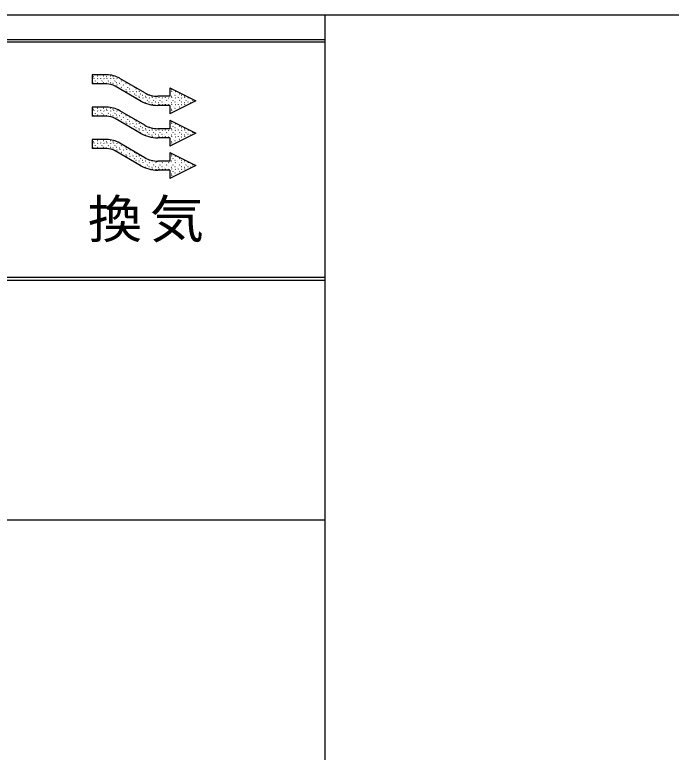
# Model space of a CAD drawing. Units: millimetres, scale not verified. Extents: x -437 to 438, y -331 to 329.
# Drawn here: x 366.001 to 368.537, y 239.217 to 242.065 of the extents above; entities that cross this region are included whole.
import ezdxf
from ezdxf.enums import TextEntityAlignment as Align

# ---------------------------------------------------------------- set-up
doc = ezdxf.new("R2010")
doc.units = ezdxf.units.MM
doc.header["$LTSCALE"] = 2
doc.layers.add('0-6_YKK_A1', color=4, linetype='Continuous')
doc.styles.add('ＭＳ ゴシック', font='')
doc.styles.get('ＭＳ ゴシック').set_extended_font_data('MS Gothic')

msp = doc.modelspace()

# ---------------------------------------------------------------- linework, layer by layer
at = {"layer": '0-6_YKK_A1'}
for p, q in [((324.86, 242.065), (412.04, 242.065)), ((367.2, 145.05), (367.2, 242.065)), ((327.085, 241.97), (367.2, 241.97)), ((363.19, 241.96), (367.2, 241.96)), ((366.305, 241.826), (366.306, 241.826)), ((366.308, 241.819), (366.308, 241.82)), ((366.312, 241.809), (366.313, 241.81)), ((366.319, 241.829), (366.32, 241.829)), ((366.319, 241.804), (366.32, 241.804)), ((366.32, 241.819), (366.321, 241.818)), ((366.33, 241.826), (366.331, 241.826)), ((366.333, 241.819), (366.333, 241.82)), ((366.337, 241.809), (366.338, 241.81)), ((366.344, 241.829), (366.345, 241.829)), ((366.344, 241.804), (366.345, 241.804)), ((366.345, 241.819), (366.346, 241.818)), ((366.355, 241.826), (366.356, 241.826)), ((366.358, 241.819), (366.358, 241.82)), ((366.362, 241.809), (366.363, 241.81)), ((366.369, 241.829), (366.37, 241.829)), ((366.369, 241.804), (366.37, 241.804)), ((366.37, 241.819), (366.371, 241.818)), ((366.38, 241.826), (366.381, 241.826)), ((366.383, 241.819), (366.383, 241.82)), ((366.387, 241.809), (366.388, 241.81)), ((366.394, 241.804), (366.395, 241.804)), ((366.395, 241.819), (366.396, 241.818)), ((366.503, 241.763), (366.406, 241.819)), ((366.412, 241.809), (366.413, 241.81)), ((366.419, 241.804), (366.42, 241.804)), ((366.356, 241.798), (366.3, 241.798)), ((366.305, 241.801), (366.306, 241.801)), ((366.33, 241.801), (366.331, 241.801)), ((366.355, 241.801), (366.356, 241.801)), ((366.38, 241.801), (366.381, 241.801)), ((366.383, 241.794), (366.383, 241.795)), ((366.485, 241.733), (366.389, 241.789)), ((366.395, 241.794), (366.396, 241.793)), ((366.405, 241.801), (366.406, 241.801)), ((366.408, 241.794), (366.408, 241.795)), ((366.412, 241.784), (366.413, 241.785)), ((366.419, 241.779), (366.42, 241.779)), ((366.42, 241.794), (366.421, 241.793)), ((366.43, 241.801), (366.431, 241.801)), ((366.43, 241.776), (366.431, 241.776)), ((366.433, 241.794), (366.433, 241.795)), ((366.437, 241.784), (366.438, 241.785)), ((366.444, 241.779), (366.445, 241.779)), ((366.445, 241.794), (366.446, 241.793)), ((366.455, 241.776), (366.456, 241.776)), ((366.462, 241.784), (366.463, 241.785)), ((366.469, 241.779), (366.47, 241.779)), ((366.48, 241.776), (366.481, 241.776)), ((366.6, 241.783), (366.6, 241.75)), ((366.605, 241.776), (366.606, 241.776)), ((366.433, 241.769), (366.433, 241.77)), ((366.445, 241.769), (366.446, 241.768)), ((366.455, 241.751), (366.456, 241.751)), ((366.458, 241.769), (366.458, 241.77)), ((366.462, 241.759), (366.463, 241.76)), ((366.469, 241.754), (366.47, 241.754)), ((366.47, 241.769), (366.471, 241.768)), ((366.48, 241.751), (366.481, 241.751)), ((366.483, 241.769), (366.483, 241.77)), ((366.487, 241.759), (366.488, 241.76)), ((366.494, 241.754), (366.495, 241.754)), ((366.505, 241.751), (366.506, 241.751)), ((366.519, 241.754), (366.52, 241.754)), ((366.53, 241.751), (366.531, 241.751)), ((366.6, 241.75), (366.553, 241.75)), ((366.605, 241.751), (366.606, 241.751)), ((366.608, 241.769), (366.608, 241.77)), ((366.612, 241.759), (366.613, 241.76)), ((366.619, 241.754), (366.62, 241.754)), ((366.62, 241.769), (366.621, 241.768)), ((366.63, 241.751), (366.631, 241.751)), ((366.637, 241.759), (366.638, 241.76)), ((366.644, 241.754), (366.645, 241.754)), ((366.655, 241.751), (366.656, 241.751)), ((366.47, 241.744), (366.471, 241.743)), ((366.483, 241.744), (366.483, 241.745)), ((366.487, 241.734), (366.488, 241.735)), ((366.494, 241.729), (366.495, 241.729)), ((366.495, 241.744), (366.496, 241.743)), ((366.505, 241.726), (366.506, 241.726)), ((366.508, 241.744), (366.508, 241.745)), ((366.512, 241.734), (366.513, 241.735)), ((366.519, 241.729), (366.52, 241.729)), ((366.52, 241.744), (366.521, 241.743)), ((366.53, 241.726), (366.531, 241.726)), ((366.533, 241.744), (366.533, 241.745)), ((366.533, 241.719), (366.533, 241.72)), ((366.537, 241.734), (366.538, 241.735)), ((366.544, 241.729), (366.545, 241.729)), ((366.545, 241.744), (366.546, 241.743)), ((366.545, 241.719), (366.546, 241.718)), ((366.555, 241.726), (366.556, 241.726)), ((366.558, 241.744), (366.558, 241.745)), ((366.558, 241.719), (366.558, 241.72)), ((366.562, 241.734), (366.563, 241.735)), ((366.569, 241.729), (366.57, 241.729)), ((366.57, 241.744), (366.571, 241.743)), ((366.57, 241.719), (366.571, 241.718)), ((366.58, 241.726), (366.581, 241.726)), ((366.583, 241.744), (366.583, 241.745)), ((366.583, 241.719), (366.583, 241.72)), ((366.587, 241.734), (366.588, 241.735)), ((366.594, 241.729), (366.595, 241.729)), ((366.595, 241.744), (366.596, 241.743)), ((366.595, 241.719), (366.596, 241.718)), ((366.605, 241.726), (366.606, 241.726)), ((366.608, 241.744), (366.608, 241.745)), ((366.608, 241.719), (366.608, 241.72)), ((366.612, 241.734), (366.613, 241.735)), ((366.619, 241.729), (366.62, 241.729)), ((366.62, 241.744), (366.621, 241.743)), ((366.62, 241.719), (366.621, 241.718)), ((366.63, 241.726), (366.631, 241.726)), ((366.633, 241.744), (366.633, 241.745)), ((366.633, 241.719), (366.633, 241.72)), ((366.637, 241.734), (366.638, 241.735)), ((366.644, 241.729), (366.645, 241.729)), ((366.645, 241.744), (366.646, 241.743)), ((366.645, 241.719), (366.646, 241.718)), ((366.655, 241.726), (366.656, 241.726)), ((366.658, 241.744), (366.658, 241.745)), ((366.658, 241.719), (366.658, 241.72)), ((366.662, 241.734), (366.663, 241.735)), ((366.669, 241.729), (366.67, 241.729)), ((366.67, 241.744), (366.671, 241.743)), ((366.67, 241.719), (366.671, 241.718)), ((366.68, 241.726), (366.681, 241.726)), ((366.687, 241.734), (366.688, 241.735)), ((366.305, 241.701), (366.306, 241.701)), ((366.308, 241.694), (366.308, 241.695)), ((366.319, 241.704), (366.32, 241.704)), ((366.32, 241.694), (366.321, 241.693)), ((366.33, 241.701), (366.331, 241.701)), ((366.333, 241.694), (366.333, 241.695)), ((366.344, 241.704), (366.345, 241.704)), ((366.345, 241.694), (366.346, 241.693)), ((366.355, 241.701), (366.356, 241.701)), ((366.358, 241.694), (366.358, 241.695)), ((366.369, 241.704), (366.37, 241.704)), ((366.37, 241.694), (366.371, 241.693)), ((366.38, 241.701), (366.381, 241.701)), ((366.383, 241.694), (366.383, 241.695)), ((366.395, 241.694), (366.396, 241.693)), ((366.503, 241.638), (366.406, 241.694)), ((366.6, 241.715), (366.553, 241.715)), ((366.6, 241.715), (366.6, 241.683)), ((366.605, 241.701), (366.606, 241.701)), ((366.608, 241.694), (366.608, 241.695)), ((366.612, 241.709), (366.613, 241.71)), ((366.619, 241.704), (366.62, 241.704)), ((366.62, 241.694), (366.621, 241.693)), ((366.63, 241.701), (366.631, 241.701)), ((366.637, 241.709), (366.638, 241.71)), ((366.356, 241.673), (366.3, 241.673)), ((366.305, 241.676), (366.306, 241.676)), ((366.312, 241.684), (366.313, 241.685)), ((366.319, 241.679), (366.32, 241.679)), ((366.33, 241.676), (366.331, 241.676)), ((366.337, 241.684), (366.338, 241.685)), ((366.344, 241.679), (366.345, 241.679)), ((366.355, 241.676), (366.356, 241.676)), ((366.362, 241.684), (366.363, 241.685)), ((366.369, 241.679), (366.37, 241.679)), ((366.38, 241.676), (366.381, 241.676)), ((366.383, 241.669), (366.383, 241.67)), ((366.387, 241.684), (366.388, 241.685)), ((366.485, 241.608), (366.389, 241.664)), ((366.394, 241.679), (366.395, 241.679)), ((366.395, 241.669), (366.396, 241.668)), ((366.405, 241.676), (366.406, 241.676)), ((366.408, 241.669), (366.408, 241.67)), ((366.412, 241.684), (366.413, 241.685)), ((366.419, 241.679), (366.42, 241.679)), ((366.42, 241.669), (366.421, 241.668)), ((366.43, 241.676), (366.431, 241.676)), ((366.433, 241.669), (366.433, 241.67)), ((366.445, 241.669), (366.446, 241.668)), ((366.412, 241.659), (366.413, 241.66)), ((366.419, 241.654), (366.42, 241.654)), ((366.43, 241.651), (366.431, 241.651)), ((366.433, 241.644), (366.433, 241.645)), ((366.437, 241.659), (366.438, 241.66)), ((366.444, 241.654), (366.445, 241.654)), ((366.445, 241.644), (366.446, 241.643)), ((366.455, 241.651), (366.456, 241.651)), ((366.458, 241.644), (366.458, 241.645)), ((366.462, 241.659), (366.463, 241.66)), ((366.462, 241.634), (366.463, 241.635)), ((366.469, 241.654), (366.47, 241.654)), ((366.47, 241.644), (366.471, 241.643)), ((366.48, 241.651), (366.481, 241.651)), ((366.483, 241.644), (366.483, 241.645)), ((366.487, 241.634), (366.488, 241.635)), ((366.6, 241.658), (366.6, 241.625)), ((366.605, 241.651), (366.606, 241.651)), ((366.608, 241.644), (366.608, 241.645)), ((366.612, 241.634), (366.613, 241.635)), ((366.62, 241.644), (366.621, 241.643)), ((366.637, 241.634), (366.638, 241.635)), ((366.455, 241.626), (366.456, 241.626)), ((366.469, 241.629), (366.47, 241.629)), ((366.47, 241.619), (366.471, 241.618)), ((366.48, 241.626), (366.481, 241.626)), ((366.483, 241.619), (366.483, 241.62)), ((366.487, 241.609), (366.488, 241.61)), ((366.494, 241.629), (366.495, 241.629)), ((366.494, 241.604), (366.495, 241.604)), ((366.495, 241.619), (366.496, 241.618)), ((366.505, 241.626), (366.506, 241.626)), ((366.508, 241.619), (366.508, 241.62)), ((366.512, 241.609), (366.513, 241.61)), ((366.519, 241.629), (366.52, 241.629)), ((366.519, 241.604), (366.52, 241.604)), ((366.52, 241.619), (366.521, 241.618)), ((366.53, 241.626), (366.531, 241.626)), ((366.533, 241.619), (366.533, 241.62)), ((366.537, 241.609), (366.538, 241.61)), ((366.544, 241.604), (366.545, 241.604)), ((366.545, 241.619), (366.546, 241.618)), ((366.6, 241.625), (366.553, 241.625)), ((366.558, 241.619), (366.558, 241.62)), ((366.562, 241.609), (366.563, 241.61)), ((366.569, 241.604), (366.57, 241.604)), ((366.57, 241.619), (366.571, 241.618)), ((366.583, 241.619), (366.583, 241.62)), ((366.587, 241.609), (366.588, 241.61)), ((366.594, 241.604), (366.595, 241.604)), ((366.595, 241.619), (366.596, 241.618)), ((366.605, 241.626), (366.606, 241.626)), ((366.608, 241.619), (366.608, 241.62)), ((366.612, 241.609), (366.613, 241.61)), ((366.619, 241.629), (366.62, 241.629)), ((366.619, 241.604), (366.62, 241.604)), ((366.62, 241.619), (366.621, 241.618)), ((366.63, 241.626), (366.631, 241.626)), ((366.633, 241.619), (366.633, 241.62)), ((366.637, 241.609), (366.638, 241.61)), ((366.644, 241.629), (366.645, 241.629)), ((366.644, 241.604), (366.645, 241.604)), ((366.645, 241.619), (366.646, 241.618)), ((366.655, 241.626), (366.656, 241.626)), ((366.658, 241.619), (366.658, 241.62)), ((366.662, 241.609), (366.663, 241.61)), ((366.669, 241.604), (366.67, 241.604)), ((366.67, 241.619), (366.671, 241.618)), ((366.687, 241.609), (366.688, 241.61)), ((366.305, 241.576), (366.306, 241.576)), ((366.319, 241.579), (366.32, 241.579)), ((366.33, 241.576), (366.331, 241.576)), ((366.344, 241.579), (366.345, 241.579)), ((366.355, 241.576), (366.356, 241.576)), ((366.369, 241.579), (366.37, 241.579)), ((366.38, 241.576), (366.381, 241.576)), ((366.505, 241.601), (366.506, 241.601)), ((366.53, 241.601), (366.531, 241.601)), ((366.533, 241.594), (366.533, 241.595)), ((366.545, 241.594), (366.546, 241.593)), ((366.6, 241.59), (366.553, 241.59)), ((366.555, 241.601), (366.556, 241.601)), ((366.558, 241.594), (366.558, 241.595)), ((366.57, 241.594), (366.571, 241.593)), ((366.58, 241.601), (366.581, 241.601)), ((366.583, 241.594), (366.583, 241.595)), ((366.595, 241.594), (366.596, 241.593)), ((366.6, 241.59), (366.6, 241.558)), ((366.605, 241.601), (366.606, 241.601)), ((366.605, 241.576), (366.606, 241.576)), ((366.608, 241.594), (366.608, 241.595)), ((366.612, 241.584), (366.613, 241.585)), ((366.619, 241.579), (366.62, 241.579)), ((366.62, 241.594), (366.621, 241.593)), ((366.63, 241.601), (366.631, 241.601)), ((366.63, 241.576), (366.631, 241.576)), ((366.633, 241.594), (366.633, 241.595)), ((366.637, 241.584), (366.638, 241.585)), ((366.645, 241.594), (366.646, 241.593)), ((366.655, 241.601), (366.656, 241.601)), ((366.658, 241.594), (366.658, 241.595)), ((366.67, 241.594), (366.671, 241.593)), ((366.68, 241.601), (366.681, 241.601)), ((366.356, 241.548), (366.3, 241.548)), ((366.305, 241.551), (366.306, 241.551)), ((366.308, 241.569), (366.308, 241.57)), ((366.312, 241.559), (366.313, 241.56)), ((366.319, 241.554), (366.32, 241.554)), ((366.32, 241.569), (366.321, 241.568)), ((366.33, 241.551), (366.331, 241.551)), ((366.333, 241.569), (366.333, 241.57)), ((366.337, 241.559), (366.338, 241.56)), ((366.344, 241.554), (366.345, 241.554)), ((366.345, 241.569), (366.346, 241.568)), ((366.355, 241.551), (366.356, 241.551)), ((366.358, 241.569), (366.358, 241.57)), ((366.362, 241.559), (366.363, 241.56)), ((366.369, 241.554), (366.37, 241.554)), ((366.37, 241.569), (366.371, 241.568)), ((366.38, 241.551), (366.381, 241.551)), ((366.383, 241.569), (366.383, 241.57)), ((366.387, 241.559), (366.388, 241.56)), ((366.394, 241.554), (366.395, 241.554)), ((366.395, 241.569), (366.396, 241.568)), ((366.405, 241.551), (366.406, 241.551)), ((366.503, 241.513), (366.406, 241.569)), ((366.412, 241.559), (366.413, 241.56)), ((366.419, 241.554), (366.42, 241.554)), ((366.43, 241.551), (366.431, 241.551)), ((366.608, 241.569), (366.608, 241.57)), ((366.62, 241.569), (366.621, 241.568)), ((366.383, 241.544), (366.383, 241.545)), ((366.485, 241.483), (366.389, 241.539)), ((366.395, 241.544), (366.396, 241.543)), ((366.408, 241.544), (366.408, 241.545)), ((366.412, 241.534), (366.413, 241.535)), ((366.419, 241.529), (366.42, 241.529)), ((366.42, 241.544), (366.421, 241.543)), ((366.43, 241.526), (366.431, 241.526)), ((366.433, 241.544), (366.433, 241.545)), ((366.433, 241.519), (366.433, 241.52)), ((366.437, 241.534), (366.438, 241.535)), ((366.444, 241.529), (366.445, 241.529)), ((366.445, 241.544), (366.446, 241.543)), ((366.445, 241.519), (366.446, 241.518)), ((366.455, 241.526), (366.456, 241.526)), ((366.458, 241.519), (366.458, 241.52)), ((366.462, 241.534), (366.463, 241.535)), ((366.469, 241.529), (366.47, 241.529)), ((366.47, 241.519), (366.471, 241.518)), ((366.48, 241.526), (366.481, 241.526)), ((366.483, 241.519), (366.483, 241.52)), ((366.6, 241.533), (366.6, 241.5)), ((366.605, 241.526), (366.606, 241.526)), ((366.608, 241.519), (366.608, 241.52)), ((366.62, 241.519), (366.621, 241.518)), ((366.455, 241.501), (366.456, 241.501)), ((366.462, 241.509), (366.463, 241.51)), ((366.469, 241.504), (366.47, 241.504)), ((366.47, 241.494), (366.471, 241.493)), ((366.48, 241.501), (366.481, 241.501)), ((366.483, 241.494), (366.483, 241.495)), ((366.487, 241.509), (366.488, 241.51)), ((366.494, 241.504), (366.495, 241.504)), ((366.495, 241.494), (366.496, 241.493)), ((366.505, 241.501), (366.506, 241.501)), ((366.508, 241.494), (366.508, 241.495)), ((366.519, 241.504), (366.52, 241.504)), ((366.52, 241.494), (366.521, 241.493)), ((366.53, 241.501), (366.531, 241.501)), ((366.533, 241.494), (366.533, 241.495)), ((366.545, 241.494), (366.546, 241.493)), ((366.6, 241.5), (366.553, 241.5)), ((366.558, 241.494), (366.558, 241.495)), ((366.57, 241.494), (366.571, 241.493)), ((366.583, 241.494), (366.583, 241.495)), ((366.595, 241.494), (366.596, 241.493)), ((366.605, 241.501), (366.606, 241.501)), ((366.608, 241.494), (366.608, 241.495)), ((366.612, 241.509), (366.613, 241.51)), ((366.619, 241.504), (366.62, 241.504)), ((366.62, 241.494), (366.621, 241.493)), ((366.63, 241.501), (366.631, 241.501)), ((366.633, 241.494), (366.633, 241.495)), ((366.637, 241.509), (366.638, 241.51)), ((366.644, 241.504), (366.645, 241.504)), ((366.645, 241.494), (366.646, 241.493)), ((366.655, 241.501), (366.656, 241.501)), ((366.658, 241.494), (366.658, 241.495)), ((366.67, 241.494), (366.671, 241.493)), ((366.487, 241.484), (366.488, 241.485)), ((366.494, 241.479), (366.495, 241.479)), ((366.505, 241.476), (366.506, 241.476)), ((366.512, 241.484), (366.513, 241.485)), ((366.519, 241.479), (366.52, 241.479)), ((366.53, 241.476), (366.531, 241.476)), ((366.533, 241.469), (366.533, 241.47)), ((366.537, 241.484), (366.538, 241.485)), ((366.544, 241.479), (366.545, 241.479)), ((366.545, 241.469), (366.546, 241.468)), ((366.6, 241.465), (366.553, 241.465)), ((366.555, 241.476), (366.556, 241.476)), ((366.558, 241.469), (366.558, 241.47)), ((366.562, 241.484), (366.563, 241.485)), ((366.569, 241.479), (366.57, 241.479)), ((366.57, 241.469), (366.571, 241.468)), ((366.58, 241.476), (366.581, 241.476)), ((366.583, 241.469), (366.583, 241.47)), ((366.587, 241.484), (366.588, 241.485)), ((366.594, 241.479), (366.595, 241.479)), ((366.595, 241.469), (366.596, 241.468)), ((366.6, 241.465), (366.6, 241.433)), ((366.605, 241.476), (366.606, 241.476)), ((366.608, 241.469), (366.608, 241.47)), ((366.612, 241.484), (366.613, 241.485)), ((366.619, 241.479), (366.62, 241.479)), ((366.62, 241.469), (366.621, 241.468)), ((366.63, 241.476), (366.631, 241.476)), ((366.633, 241.469), (366.633, 241.47)), ((366.637, 241.484), (366.638, 241.485)), ((366.644, 241.479), (366.645, 241.479)), ((366.645, 241.469), (366.646, 241.468)), ((366.655, 241.476), (366.656, 241.476)), ((366.658, 241.469), (366.658, 241.47)), ((366.662, 241.484), (366.663, 241.485)), ((366.669, 241.479), (366.67, 241.479)), ((366.67, 241.469), (366.671, 241.468)), ((366.68, 241.476), (366.681, 241.476)), ((366.687, 241.484), (366.688, 241.485)), ((366.605, 241.451), (366.606, 241.451)), ((366.608, 241.444), (366.608, 241.445)), ((366.612, 241.459), (366.613, 241.46)), ((366.619, 241.454), (366.62, 241.454)), ((366.62, 241.444), (366.621, 241.443)), ((366.63, 241.451), (366.631, 241.451)), ((366.637, 241.459), (366.638, 241.46)), ((327.085, 241.04), (367.2, 241.04)), ((367.2, 241.05), (363.19, 241.05)), ((327.085, 240.115), (367.2, 240.115))]:
    msp.add_line(p, q, dxfattribs=at)
for points in [[(366.356, 241.833), (366.3, 241.833), (366.3, 241.798)], [(366.6, 241.783), (366.7, 241.733), (366.6, 241.683)], [(366.356, 241.708), (366.3, 241.708), (366.3, 241.673)], [(366.6, 241.658), (366.7, 241.608), (366.6, 241.558)], [(366.356, 241.583), (366.3, 241.583), (366.3, 241.548)], [(366.6, 241.533), (366.7, 241.483), (366.6, 241.433)]]:
    msp.add_lwpolyline(points, dxfattribs=at)
for centre, radius, start, end in [((366.356, 241.733), 0.1, 60, 90), ((366.356, 241.733), 0.065, 60, 90), ((366.553, 241.85), 0.1, 240, 270), ((366.553, 241.85), 0.135, 240, 270), ((366.356, 241.608), 0.1, 60, 90), ((366.356, 241.608), 0.065, 60, 90), ((366.553, 241.725), 0.1, 240, 270), ((366.553, 241.725), 0.135, 240, 270), ((366.356, 241.483), 0.1, 60, 90), ((366.356, 241.483), 0.065, 60, 90), ((366.553, 241.6), 0.1, 240, 270), ((366.553, 241.6), 0.135, 240, 270)]:
    msp.add_arc(centre, radius, start, end, dxfattribs=at)

# ---------------------------------------------------------------- texts
at = {"layer": '0-6_YKK_A1', "style": 'ＭＳ ゴシック', "width": 1.05}
for s, p in [('換', (366.283, 241.159)), ('気', (366.522, 241.159))]:
    msp.add_text(s, height=0.1466, dxfattribs=at).set_placement(p, align=Align.BOTTOM_LEFT)

doc.saveas('drawing.dxf')
